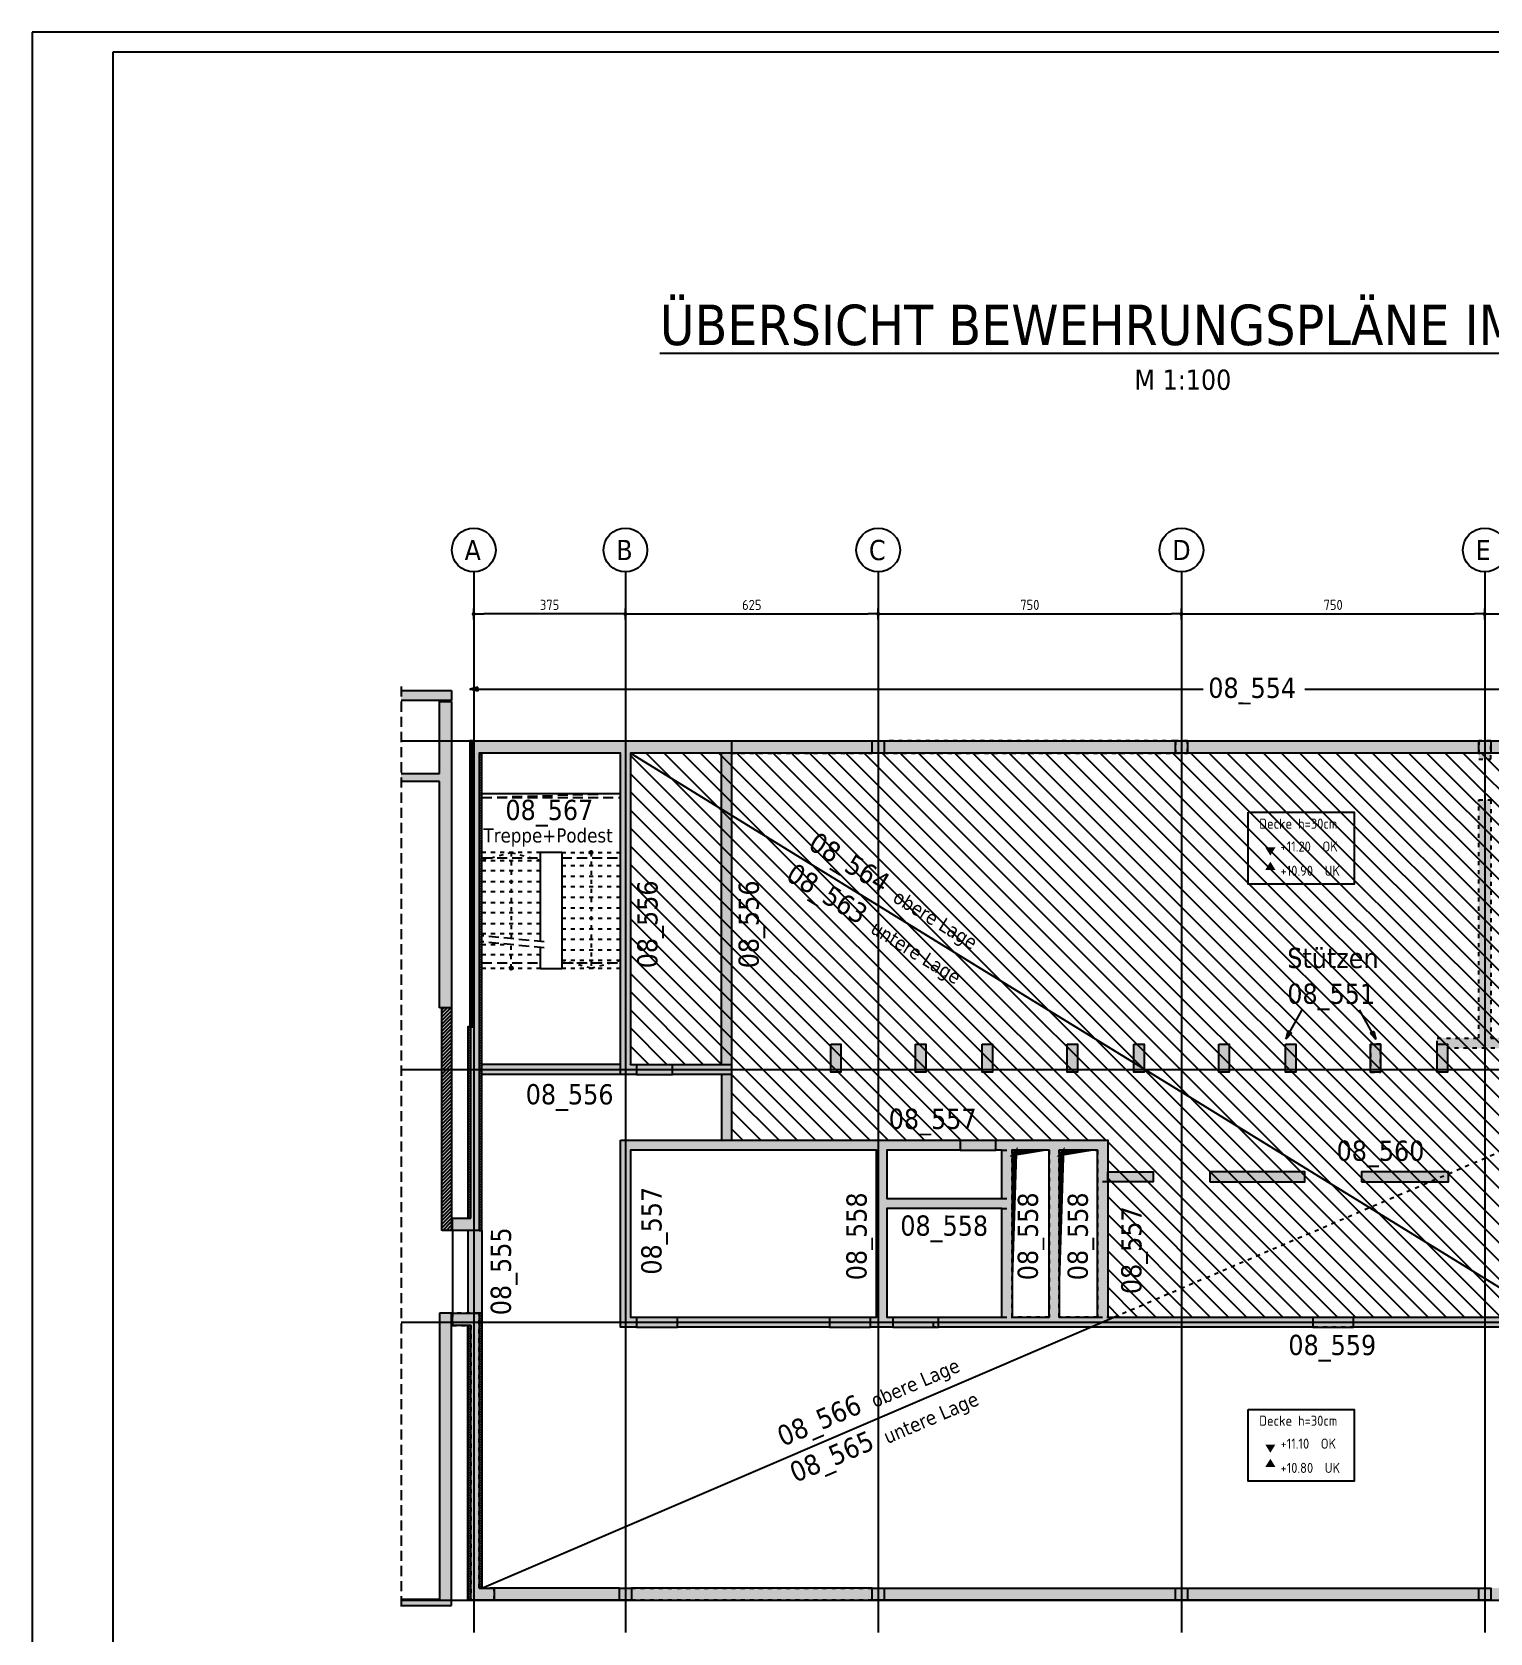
# Model space of a CAD drawing. Extents: x 0 to 84.1, y 0 to 59.4.
# Drawn here: x 0 to 36.05, y 19.81 to 59.4 of the extents above; entities that cross this region are included whole.
import ezdxf

# ---------------------------------------------------------------- set-up
doc = ezdxf.new("R2010")
doc.units = 0
for name, pattern in [('AUSGEZOGEN', [1000.01, 1000, 0.01]), ('DOT', [0.175, 0.05, -0.125]), ('HIDDEN', [0.375, 0.25, -0.125]), ('HIDDEN2', [0.187, 0.125, -0.062]), ('PUNKT', [0.175, 0.05, -0.125]), ('VERDECKT', [0.375, 0.25, -0.125])]:
    doc.linetypes.add(name, pattern=pattern)
for name, color, linetype in [('2.OG', 7, 'Continuous'), ('ACHSEN', 7, 'Continuous'), ('Bestand', 7, 'Continuous'), ('BETON', 7, 'Continuous'), ('Brüstung 2.OG', 7, 'Continuous'), ('DRUEBER', 7, 'Continuous'), ('grau_dunkel', 7, 'Continuous'), ('grau_hell', 7, 'Continuous'), ('grau_mittel', 7, 'Continuous'), ('HILFE', 7, 'Continuous'), ('koten', 7, 'Continuous'), ('MASSE', 7, 'Continuous'), ('OBJEKT', 7, 'Continuous'), ('RAHMEN', 7, 'Continuous'), ('RND', 7, 'Continuous'), ('SCHRAFF', 7, 'Continuous'), ('SFP_Achsen', 7, 'Continuous'), ('TEXT', 7, 'Continuous'), ('VERDECKT', 7, 'Continuous')]:
    doc.layers.add(name, color=color, linetype=linetype)
doc.layers.add('NOPLOT', color=7, linetype='Continuous', plot=False)
doc.layers.add('zila_01_rb_02_stb-fertig_05_schraff', color=144, linetype='Continuous', lineweight=9)
doc.styles.add('helv', font='tahoma.ttf')
doc.styles.add('txt', font='isocp.shx')
doc.dimstyles.new('DOT_I', dxfattribs={"dimtxt": 0.25, "dimasz": 0.25, "dimexe": 0.1, "dimexo": 0.3, "dimgap": 0.1, "dimtad": 1, "dimdec": 3, "dimzin": 3, "dimtxsty": 'txt', "dimblk": 'DOT', "dimblk1": 'DOT', "dimblk2": 'DOT', "dimsah": 1, "dimcen": 0.1, "dimse1": 1, "dimse2": 1, "dimazin": 0, "dimtfac": 1, "dimtdec": 4, "dimtix": 1, "dimtmove": 2, "dimatfit": 3, "dimfxl": 0, "dimtvp": 1, "dimtolj": 1, "dimtzin": 0, "dimarcsym": 0})
pattern_1 = [(0, (-67.76053, 181.776585), (1e-17, 0.0625), []), (90, (-67.76053, 181.776585), (-0.0625, 2e-17), [])]

# ---------------------------------------------------------------- blocks, each defined once
blk = doc.blocks.new('DINA1')
at = {"layer": 'RAHMEN'}
for p, q in [((0, 59.4), (0, 0)), ((84.1, 59.4), (0, 59.4))]:
    blk.add_line(p, q, dxfattribs=at)
at = {"layer": 'RAHMEN', "color": 5}
for p, q in [((2, 58.9), (2, 0.5)), ((83.6, 58.9), (2, 58.9))]:
    blk.add_line(p, q, dxfattribs=at)
blk = doc.blocks.new('Pfeillinie')
at = {"layer": 'TEXT', "linetype": 'Continuous'}
blk.add_hatch(color=7, dxfattribs=at).paths.add_polyline_path([(0, 0), (-0.8, 0.2), (-0.8, 0), (-0.8, -0.2)])
at = {"layer": 'TEXT', "color": 7, "linetype": 'Continuous'}
for p, q in [((-0.8, 0), (-0.8, 0.2)), ((-0.8, 0.2), (0, 0)), ((-0.8, 0), (-0.8, -0.2)), ((-0.8, -0.2), (0, 0))]:
    blk.add_line(p, q, dxfattribs=at)
blk = doc.blocks.new('DOT')
at = {"layer": 'MASSE', "color": 7, "linetype": 'Continuous'}
for p, q in [((0, 0), (-1, 0)), ((0, 0.54), (0, -0.54))]:
    blk.add_line(p, q, dxfattribs=at)
at = {"layer": 'MASSE', "color": 7, "linetype": 'Continuous', "const_width": 0.2}
blk.add_lwpolyline([(-0.1, 0, 1), (0.1, 0, 1)], format="xyb", close=True, dxfattribs=at)
blk = doc.blocks.new('*D12')
at = {"layer": 'Defpoints', "color": 0, "linetype": 'AUSGEZOGEN', "transparency": 16777216}
for p in [(10.924, 45.008), (10.924, 45.008), (14.674, 45.008)]:
    blk.add_point(p, dxfattribs=at)
at = {"layer": 'MASSE', "color": 0, "linetype": 'AUSGEZOGEN', "lineweight": -2, "transparency": 16777216}
blk.add_line((14.424, 45.008), (11.174, 45.008), dxfattribs=at)
at = {"layer": 'MASSE', "color": 0, "linetype": 'AUSGEZOGEN', "lineweight": -2, "transparency": 16777216, "xscale": 0.25, "yscale": 0.25, "zscale": 0.25, "rotation": 180}
blk.add_blockref('DOT', (10.924, 45.008), dxfattribs=at)
at = {"layer": 'MASSE', "color": 0, "linetype": 'AUSGEZOGEN', "lineweight": -2, "transparency": 16777216, "xscale": 0.25, "yscale": 0.25, "zscale": 0.25}
blk.add_blockref('DOT', (14.674, 45.008), dxfattribs=at)
at = {"layer": 'MASSE', "color": 0, "linetype": 'AUSGEZOGEN', "transparency": 16777216, "insert": (12.799, 45.233), "char_height": 0.25, "attachment_point": 5, "style": 'txt'}
blk.add_mtext('\\A1;375', dxfattribs=at)
blk = doc.blocks.new('*D13')
at = {"layer": 'Defpoints', "color": 0, "linetype": 'AUSGEZOGEN', "transparency": 16777216}
for p in [(14.674, 45.008), (20.924, 45.008), (20.924, 45.008)]:
    blk.add_point(p, dxfattribs=at)
at = {"layer": 'MASSE', "color": 0, "linetype": 'AUSGEZOGEN', "lineweight": -2, "transparency": 16777216}
blk.add_line((14.924, 45.008), (20.674, 45.008), dxfattribs=at)
at = {"layer": 'MASSE', "color": 0, "linetype": 'AUSGEZOGEN', "lineweight": -2, "transparency": 16777216, "xscale": 0.25, "yscale": 0.25, "zscale": 0.25, "rotation": 180}
blk.add_blockref('DOT', (14.674, 45.008), dxfattribs=at)
at = {"layer": 'MASSE', "color": 0, "linetype": 'AUSGEZOGEN', "lineweight": -2, "transparency": 16777216, "xscale": 0.25, "yscale": 0.25, "zscale": 0.25}
blk.add_blockref('DOT', (20.924, 45.008), dxfattribs=at)
at = {"layer": 'MASSE', "color": 0, "linetype": 'AUSGEZOGEN', "transparency": 16777216, "insert": (17.799, 45.233), "char_height": 0.25, "attachment_point": 5, "style": 'txt'}
blk.add_mtext('\\A1;625', dxfattribs=at)
blk = doc.blocks.new('*D14')
at = {"layer": 'Defpoints', "color": 0, "linetype": 'AUSGEZOGEN', "transparency": 16777216}
for p in [(20.924, 45.008), (28.424, 45.008), (28.424, 45.008)]:
    blk.add_point(p, dxfattribs=at)
at = {"layer": 'MASSE', "color": 0, "linetype": 'AUSGEZOGEN', "lineweight": -2, "transparency": 16777216}
blk.add_line((21.174, 45.008), (28.174, 45.008), dxfattribs=at)
at = {"layer": 'MASSE', "color": 0, "linetype": 'AUSGEZOGEN', "lineweight": -2, "transparency": 16777216, "xscale": 0.25, "yscale": 0.25, "zscale": 0.25, "rotation": 180}
blk.add_blockref('DOT', (20.924, 45.008), dxfattribs=at)
at = {"layer": 'MASSE', "color": 0, "linetype": 'AUSGEZOGEN', "lineweight": -2, "transparency": 16777216, "xscale": 0.25, "yscale": 0.25, "zscale": 0.25}
blk.add_blockref('DOT', (28.424, 45.008), dxfattribs=at)
at = {"layer": 'MASSE', "color": 0, "linetype": 'AUSGEZOGEN', "transparency": 16777216, "insert": (24.674, 45.233), "char_height": 0.25, "attachment_point": 5, "style": 'txt'}
blk.add_mtext('\\A1;750', dxfattribs=at)
blk = doc.blocks.new('*D15')
at = {"layer": 'Defpoints', "color": 0, "linetype": 'AUSGEZOGEN', "transparency": 16777216}
for p in [(28.424, 45.008), (35.924, 45.008), (35.924, 45.008)]:
    blk.add_point(p, dxfattribs=at)
at = {"layer": 'MASSE', "color": 0, "linetype": 'AUSGEZOGEN', "lineweight": -2, "transparency": 16777216}
blk.add_line((28.674, 45.008), (35.674, 45.008), dxfattribs=at)
at = {"layer": 'MASSE', "color": 0, "linetype": 'AUSGEZOGEN', "lineweight": -2, "transparency": 16777216, "xscale": 0.25, "yscale": 0.25, "zscale": 0.25, "rotation": 180}
blk.add_blockref('DOT', (28.424, 45.008), dxfattribs=at)
at = {"layer": 'MASSE', "color": 0, "linetype": 'AUSGEZOGEN', "lineweight": -2, "transparency": 16777216, "xscale": 0.25, "yscale": 0.25, "zscale": 0.25}
blk.add_blockref('DOT', (35.924, 45.008), dxfattribs=at)
at = {"layer": 'MASSE', "color": 0, "linetype": 'AUSGEZOGEN', "transparency": 16777216, "insert": (32.174, 45.233), "char_height": 0.25, "attachment_point": 5, "style": 'txt'}
blk.add_mtext('\\A1;750', dxfattribs=at)
blk = doc.blocks.new('*D16')
at = {"layer": 'Defpoints', "color": 0, "linetype": 'AUSGEZOGEN', "transparency": 16777216}
for p in [(35.924, 45.008), (43.424, 45.008), (43.424, 45.008)]:
    blk.add_point(p, dxfattribs=at)
at = {"layer": 'MASSE', "color": 0, "linetype": 'AUSGEZOGEN', "lineweight": -2, "transparency": 16777216}
blk.add_line((36.174, 45.008), (43.174, 45.008), dxfattribs=at)
at = {"layer": 'MASSE', "color": 0, "linetype": 'AUSGEZOGEN', "lineweight": -2, "transparency": 16777216, "xscale": 0.25, "yscale": 0.25, "zscale": 0.25, "rotation": 180}
blk.add_blockref('DOT', (35.924, 45.008), dxfattribs=at)
at = {"layer": 'MASSE', "color": 0, "linetype": 'AUSGEZOGEN', "lineweight": -2, "transparency": 16777216, "xscale": 0.25, "yscale": 0.25, "zscale": 0.25}
blk.add_blockref('DOT', (43.424, 45.008), dxfattribs=at)
at = {"layer": 'MASSE', "color": 0, "linetype": 'AUSGEZOGEN', "transparency": 16777216, "insert": (39.674, 45.233), "char_height": 0.25, "attachment_point": 5, "style": 'txt'}
blk.add_mtext('\\A1;750', dxfattribs=at)
blk = doc.blocks.new('1.OG')
at = {"color": 0, "linetype": 'ByBlock', "lineweight": -2}
for points in [[(0.025, -11.805), (0.025, -7.075), (0.075, -7.075), (0.075, 0), (6.475, 0), (6.475, -8.25), (5.01, -8.25), (5.01, -8), (6.225, -8), (6.225, -0.3), (3.975, -0.3), (3.975, -8), (4.125, -8), (4.125, -8.25), (3.725, -8.25), (3.725, -0.3), (0.235, -0.3), (0.235, -12.105), (-0.43, -12.105), (-0.43, -11.805)], [(9.95, 0), (10.25, 0), (10.25, -0.3), (9.95, -0.3)], [(17.45, 0), (17.75, 0), (17.75, -0.3), (17.45, -0.3)], [(24.95, 0), (25.25, 0), (25.25, -0.3), (24.95, -0.3)], [(8.925, -7.5), (9.175, -7.5), (9.175, -8.195), (8.925, -8.195)], [(11.025, -7.5), (11.275, -7.5), (11.275, -8.195), (11.025, -8.195)], [(12.675, -7.5), (12.925, -7.5), (12.925, -8.195), (12.675, -8.195)], [(14.775, -7.5), (15.025, -7.5), (15.025, -8.195), (14.775, -8.195)], [(16.425, -7.5), (16.675, -7.5), (16.675, -8.195), (16.425, -8.195)], [(18.525, -7.5), (18.775, -7.5), (18.775, -8.195), (18.525, -8.195)], [(20.175, -7.5), (20.425, -7.5), (20.425, -8.195), (20.175, -8.195)], [(22.275, -7.5), (22.525, -7.5), (22.525, -8.195), (22.275, -8.195)], [(23.925, -7.5), (24.175, -7.5), (24.175, -8.195), (23.925, -8.195)], [(26.025, -7.5), (26.275, -7.5), (26.275, -8.195), (26.025, -8.195)], [(27.675, -7.5), (27.925, -7.5), (27.925, -8.195), (27.675, -8.195)], [(29.775, -7.5), (30.025, -7.5), (30.025, -8.195), (29.775, -8.195)], [(39, -7.5), (38.7, -7.5), (38.7, -8.25), (39, -8.25)], [(18.3, -10.905), (20.65, -10.905), (20.65, -10.655), (18.3, -10.655)], [(22.05, -10.905), (24.2, -10.905), (24.2, -10.655), (22.05, -10.655)], [(5.135, -14.25), (8.9, -14.25), (8.9, -14.5), (5.135, -14.5)], [(38.7, -14.525), (39, -14.525), (39, -14.225), (38.7, -14.225)], [(3.7, -20.95), (4, -20.95), (4, -21.25), (3.7, -21.25)], [(9.95, -20.95), (10.25, -20.95), (10.25, -21.25), (9.95, -21.25)], [(17.45, -20.95), (17.75, -20.95), (17.75, -21.25), (17.45, -21.25)], [(24.95, -20.95), (25.25, -20.95), (25.25, -21.25), (24.95, -21.25)], [(32.45, -20.95), (32.75, -20.95), (32.75, -21.25), (32.45, -21.25)]]:
    blk.add_lwpolyline(points, close=True, dxfattribs=at)
for points in [[(32.725, -8), (33.94, -8), (33.94, -8.25), (32.475, -8.25), (32.475, 0), (39, 0), (39, -5), (38.7, -5), (38.7, -0.3), (35.225, -0.3), (35.225, -8.25), (34.825, -8.25), (34.825, -8), (34.975, -8), (34.975, -0.3), (32.725, -0.3), (32.725, -8)], [(0.075, 0), (0, 0), (0, -7.075), (0.025, -7.075)], [(0.235, -12.105), (0.3, -12.105), (0.3, -0.3)], [(0.025, -7.075), (-0.05, -7.075), (-0.05, -11.805)], [(3.725, -9.875), (12.125, -9.875), (12.125, -10.125), (10.31, -10.125), (10.31, -11.315), (13.16, -11.315), (13.16, -10.125), (13.01, -10.125), (13.01, -9.875), (15.775, -9.875), (15.775, -10.655), (16.9, -10.655), (16.9, -10.905), (15.775, -10.905), (15.775, -14.25), (20.845, -14.25), (20.845, -14.5), (11.595, -14.5), (11.595, -14.25), (13.16, -14.25), (13.16, -11.565), (10.31, -11.565), (10.31, -14.25), (10.46, -14.25), (10.46, -14.5), (9.91, -14.5), (9.91, -14.25), (10.06, -14.25), (10.06, -10.125), (3.975, -10.125), (3.975, -14.25), (4.125, -14.25), (4.125, -14.5), (3.725, -14.5), (3.725, -9.875)], [(21.855, -14.25), (26.65, -14.25), (26.65, -10.905), (25.6, -10.905), (25.6, -10.655), (26.65, -10.655), (26.65, -9.875), (32.725, -9.875), (32.725, -10.99), (32.475, -10.99), (32.475, -10.125), (26.9, -10.125), (26.9, -12.025), (27.05, -12.025), (27.05, -12.275), (26.9, -12.275), (26.9, -14.25), (27.05, -14.25), (27.05, -14.5), (21.855, -14.5), (21.855, -14.25)], [(13.41, -14.25), (14.325, -14.25), (14.325, -10.125), (13.41, -10.125), (13.41, -14.25)], [(15.525, -14.25), (15.525, -10.125), (14.575, -10.125), (14.575, -14.25), (15.525, -14.25)], [(27.935, -12.025), (32.475, -12.025), (32.475, -11.875), (32.725, -11.875), (32.725, -12.74), (32.475, -12.74), (32.475, -12.275), (29.775, -12.275), (29.775, -14.25), (32.475, -14.25), (32.475, -13.79), (32.725, -13.79), (32.725, -14.5), (27.935, -14.5), (27.935, -14.25), (29.525, -14.25), (29.525, -12.275), (27.935, -12.275), (27.935, -12.025)], [(0.235, -20.95), (0.6, -20.95), (0.6, -21.25), (0.025, -21.25), (0.025, -14.455), (-0.43, -14.455), (-0.43, -14.155), (0.235, -14.155), (0.235, -20.95)], [(0.235, -14.155), (0.3, -14.155), (0.3, -20.95)], [(0.025, -21.25), (-0.05, -21.25), (-0.05, -14.455)], [(38.45, -20.95), (38.45, -21.25), (39, -21.25), (39, -18.75), (38.7, -18.75), (38.7, -20.95), (38.45, -20.95)]]:
    blk.add_lwpolyline(points, dxfattribs=at)
blk = doc.blocks.new('2.OG')
at = {"color": 0, "linetype": 'ByBlock', "lineweight": -2}
for points in [[(0.125, 21.25), (6.525, 21.25), (6.525, 13), (5.06, 13), (5.06, 13.25), (6.275, 13.25), (6.275, 20.95), (4.025, 20.95), (4.025, 13.25), (4.175, 13.25), (4.175, 13), (3.775, 13), (3.775, 20.95), (0.285, 20.95), (0.285, 9.145), (-0.38, 9.145), (-0.38, 9.445), (0.075, 9.445), (0.075, 14.175), (0.125, 14.175)], [(10, 21.25), (10.3, 21.25), (10.3, 20.95), (10, 20.95)], [(17.8, 21.25), (17.5, 21.25), (17.5, 20.95), (17.8, 20.95)], [(25.3, 21.25), (25, 21.25), (25, 20.8), (25.3, 20.8)], [(38.75, 15.935), (38.75, 20.95), (35.275, 20.95), (35.275, 13), (34.875, 13), (34.875, 13.25), (35.025, 13.25), (35.025, 20.95), (32.775, 20.95), (32.775, 13.25), (33.99, 13.25), (33.99, 13), (32.525, 13), (32.525, 21.25), (39.05, 21.25), (39.05, 15.935)], [(24.225, 13.055), (23.975, 13.055), (23.975, 13.9), (25, 13.9), (25, 19.79), (25.3, 19.79), (25.3, 13.9), (26.325, 13.9), (26.325, 13.055), (26.075, 13.055), (26.075, 13.65), (24.225, 13.65)], [(38.75, 14.065), (39.05, 14.065), (39.05, 13), (38.75, 13)], [(9.225, 13.055), (8.975, 13.055), (8.975, 13.75), (9.225, 13.75)], [(11.325, 13.055), (11.075, 13.055), (11.075, 13.75), (11.325, 13.75)], [(12.975, 13.055), (12.725, 13.055), (12.725, 13.75), (12.975, 13.75)], [(15.075, 13.055), (14.825, 13.055), (14.825, 13.75), (15.075, 13.75)], [(16.475, 13.75), (16.725, 13.75), (16.725, 13.055), (16.475, 13.055)], [(18.825, 13.055), (18.575, 13.055), (18.575, 13.75), (18.825, 13.75)], [(20.475, 13.055), (20.225, 13.055), (20.225, 13.75), (20.475, 13.75)], [(22.575, 13.75), (22.325, 13.75), (22.325, 13.055), (22.575, 13.055)], [(27.725, 13.055), (27.975, 13.055), (27.975, 13.75), (27.725, 13.75)], [(29.825, 13.75), (30.075, 13.75), (30.075, 13.055), (29.825, 13.055)], [(25.65, 10.595), (26.7, 10.595), (26.7, 11.375), (32.775, 11.375), (32.775, 10.26), (32.525, 10.26), (32.525, 11.125), (26.95, 11.125), (26.95, 9.225), (27.1, 9.225), (27.1, 8.975), (26.95, 8.975), (26.95, 7), (27.1, 7), (27.1, 6.75), (11.52, 6.75), (11.52, 7), (13.21, 7), (13.21, 9.685), (10.36, 9.685), (10.36, 7), (10.51, 7), (10.51, 6.75), (9.96, 6.75), (9.96, 7), (10.11, 7), (10.11, 11.125), (4.025, 11.125), (4.025, 7), (4.175, 7), (4.175, 6.75), (3.775, 6.75), (3.775, 11.375), (12.175, 11.375), (12.175, 11.125), (10.36, 11.125), (10.36, 9.935), (13.21, 9.935), (13.21, 11.125), (13.06, 11.125), (13.06, 11.375), (15.825, 11.375), (15.825, 10.595), (16.95, 10.595), (16.95, 10.345), (15.825, 10.345), (15.825, 7), (26.7, 7), (26.7, 10.345), (25.65, 10.345)], [(13.46, 7), (13.46, 11.125), (14.375, 11.125), (14.375, 7)], [(18.35, 10.345), (20.7, 10.345), (20.7, 10.595), (18.35, 10.595)], [(22.1, 10.345), (24.25, 10.345), (24.25, 10.595), (22.1, 10.595)], [(0.285, 0.3), (0.285, 7.095), (-0.38, 7.095), (-0.38, 6.795), (0.075, 6.795), (0.075, 0), (0.65, 0), (0.65, 0.3)], [(5.185, 7), (8.95, 7), (8.95, 6.75), (5.185, 6.75)], [(39.05, 7.025), (38.75, 7.025), (38.75, 6.725), (39.05, 6.725)], [(38.5, 0), (38.5, 0.3), (38.75, 0.3), (38.75, 2.5), (39.05, 2.5), (39.05, 0)], [(3.75, 0.3), (4.05, 0.3), (4.05, 0), (3.75, 0)], [(10, 0.3), (10.3, 0.3), (10.3, 0), (10, 0)], [(17.5, 0.3), (17.8, 0.3), (17.8, 0), (17.5, 0)], [(25, 0.3), (25.3, 0.3), (25.3, 0), (25, 0)], [(32.5, 0.3), (32.8, 0.3), (32.8, 0), (32.5, 0)]]:
    blk.add_lwpolyline(points, close=True, dxfattribs=at)
for points in [[(0.125, 21.25), (0.05, 21.25), (0.05, 14.175), (0.075, 14.175)], [(0.285, 9.145), (0.35, 9.145), (0.35, 20.95)], [(0.075, 14.175), (0, 14.175), (0, 9.445)], [(14.625, 11.125), (15.575, 11.125), (15.575, 7), (14.625, 7), (14.625, 11.125)], [(27.985, 9.225), (27.985, 8.975), (29.575, 8.975), (29.575, 7), (27.985, 7), (27.985, 6.75), (32.775, 6.75), (32.775, 7.46), (32.525, 7.46), (32.525, 7), (29.825, 7), (29.825, 8.975), (32.525, 8.975), (32.525, 8.51), (32.775, 8.51), (32.775, 9.375), (32.525, 9.375), (32.525, 9.225), (27.985, 9.225)], [(0.075, 0), (0, 0), (0, 6.795)], [(0.35, 0.3), (0.35, 7.095), (0.285, 7.095)]]:
    blk.add_lwpolyline(points, dxfattribs=at)
blk = doc.blocks.new('okrd_o')
at = {"layer": 'koten', "color": 7, "linetype": 'Continuous'}
blk.add_solid([(-0.125, 0.202), (0.125, 0.202), (0, 0)], dxfattribs=at)
at = {"layer": 'koten', "style": 'txt'}
blk.add_attdef('OKRD', (0.25, 0.1), '', height=0.25, dxfattribs=at)
blk = doc.blocks.new('okrd_u')
at = {"layer": 'koten', "color": 7, "linetype": 'Continuous'}
blk.add_solid([(-0.125, -0.202), (0.125, -0.202), (0, 0)], dxfattribs=at)
at = {"layer": 'koten', "style": 'txt'}
blk.add_attdef('OKRD', (0.25, -0.35), '', height=0.25, dxfattribs=at)

msp = doc.modelspace()

# ---------------------------------------------------------------- hatches: boundary and pattern name
at = {"layer": '2.OG'}
h = msp.add_hatch(dxfattribs=at)
h.set_pattern_fill('DOTS', scale=0.8, double=1)
h.set_pattern_definition([(0, (-67.760533, 131.776585), (0.025, 0.05), [0, -0.05])])
h.paths.add_polyline_path([(10.8494, 30.065), (10.3994, 30.065), (10.3994, 29.765), (11.0594, 29.765), (11.0594, 41.57), (14.5494, 41.57), (14.5494, 33.62), (14.9494, 33.62), (14.9494, 33.87), (14.7994, 33.87), (14.7994, 41.57), (17.0494, 41.57), (17.0494, 33.87), (15.8344, 33.87), (15.8344, 33.62), (17.2994, 33.62), (17.2994, 41.87), (10.8994, 41.87), (10.8994, 34.795), (10.8494, 34.795)])
h.paths.add_polyline_path([(11.0594, 27.715), (10.3994, 27.715), (10.3994, 27.415), (10.8494, 27.415), (10.8494, 20.62), (11.1244, 20.62), (11.1244, 20.92), (11.0594, 20.92)])
h.paths.add_polyline_path([(43.2994, 41.87), (43.2994, 33.62), (44.7644, 33.62), (44.7644, 33.87), (43.5494, 33.87), (43.5494, 41.57), (45.7994, 41.57), (45.7994, 33.87), (45.6494, 33.87), (45.6494, 33.62), (46.0494, 33.62), (46.0494, 41.57), (49.5244, 41.57), (49.5244, 36.555), (49.8244, 36.555), (49.8244, 41.87)])
h.paths.add_polyline_path([(49.5244, 33.62), (49.8244, 33.62), (49.8244, 34.685), (49.5244, 34.685)])
h.paths.add_polyline_path([(40.8494, 34.37), (40.5994, 34.37), (40.5994, 33.675), (40.8494, 33.675)])
h.paths.add_polyline_path([(38.4994, 33.675), (38.7494, 33.675), (38.7494, 34.37), (38.4994, 34.37)])
h.paths.add_polyline_path([(36.8494, 34.27), (36.8494, 33.675), (37.0994, 33.675), (37.0994, 34.52), (36.0744, 34.52), (36.0744, 40.41), (35.7744, 40.41), (35.7744, 34.52), (34.7494, 34.52), (34.7494, 33.675), (34.9994, 33.675), (34.9994, 34.27)])
h.paths.add_polyline_path([(33.0994, 33.675), (33.3494, 33.675), (33.3494, 34.37), (33.0994, 34.37)])
h.paths.add_polyline_path([(31.2494, 34.37), (30.9994, 34.37), (30.9994, 33.675), (31.2494, 33.675)])
h.paths.add_polyline_path([(29.5994, 34.37), (29.3494, 34.37), (29.3494, 33.675), (29.5994, 33.675)])
h.paths.add_polyline_path([(27.4994, 34.37), (27.2494, 34.37), (27.2494, 33.675), (27.4994, 33.675)])
h.paths.add_polyline_path([(25.5994, 33.675), (25.8494, 33.675), (25.8494, 34.37), (25.5994, 34.37)])
h.paths.add_polyline_path([(23.7494, 34.37), (23.4994, 34.37), (23.4994, 33.675), (23.7494, 33.675)])
h.paths.add_polyline_path([(22.0994, 34.37), (21.8494, 34.37), (21.8494, 33.675), (22.0994, 33.675)])
h.paths.add_polyline_path([(19.9994, 34.37), (19.7494, 34.37), (19.7494, 33.675), (19.9994, 33.675)])
h.paths.add_polyline_path([(21.0744, 41.57), (21.0744, 41.87), (20.7744, 41.87), (20.7744, 41.57)])
h.paths.add_polyline_path([(28.5744, 41.87), (28.2744, 41.87), (28.2744, 41.57), (28.5744, 41.57)])
h.paths.add_polyline_path([(36.0744, 41.87), (35.7744, 41.87), (35.7744, 41.42), (36.0744, 41.42)])
h.paths.add_polyline_path([(49.5244, 27.345), (49.8244, 27.345), (49.8244, 27.645), (49.5244, 27.645)])
h.paths.add_polyline_path([(49.2744, 20.92), (49.2744, 20.62), (49.8244, 20.62), (49.8244, 23.12), (49.5244, 23.12), (49.5244, 20.92)])
h.paths.add_polyline_path([(43.5744, 20.92), (43.2744, 20.92), (43.2744, 20.62), (43.5744, 20.62)])
h.paths.add_polyline_path([(36.0744, 20.92), (35.7744, 20.92), (35.7744, 20.62), (36.0744, 20.62)])
h.paths.add_polyline_path([(28.2744, 20.92), (28.2744, 20.62), (28.5744, 20.62), (28.5744, 20.92)])
h.paths.add_polyline_path([(21.0744, 20.92), (20.7744, 20.92), (20.7744, 20.62), (21.0744, 20.62)])
h.paths.add_polyline_path([(14.8244, 20.62), (14.8244, 20.92), (14.5244, 20.92), (14.5244, 20.62)])
h.paths.add_polyline_path([(43.5494, 27.37), (43.5494, 28.08), (43.2994, 28.08), (43.2994, 27.62), (40.5994, 27.62), (40.5994, 29.595), (43.2994, 29.595), (43.2994, 29.13), (43.5494, 29.13), (43.5494, 29.9948), (43.2994, 29.9948), (43.2994, 29.845), (38.7594, 29.845), (38.7594, 29.595), (40.3494, 29.595), (40.3494, 27.62), (38.7594, 27.62), (38.7594, 27.37)], flags=17)
h.paths.add_polyline_path([(26.5994, 27.62), (26.5994, 30.965), (27.7244, 30.965), (27.7244, 31.215), (26.5994, 31.215), (26.5994, 31.995), (23.8344, 31.995), (23.8344, 31.745), (23.9844, 31.745), (23.9844, 30.555), (21.1344, 30.555), (21.1344, 31.745), (22.9494, 31.745), (22.9494, 31.995), (14.5494, 31.995), (14.5494, 27.37), (14.9494, 27.37), (14.9494, 27.62), (14.7994, 27.62), (14.7994, 31.745), (20.8844, 31.745), (20.8844, 27.62), (20.7344, 27.62), (20.7344, 27.37), (21.2844, 27.37), (21.2844, 27.62), (21.1344, 27.62), (21.1344, 30.305), (23.9844, 30.305), (23.9844, 27.62), (22.2944, 27.62), (22.2944, 27.37), (37.8744, 27.37), (37.8744, 27.62), (37.7244, 27.62), (37.7244, 29.595), (37.8744, 29.595), (37.8744, 29.845), (37.7244, 29.845), (37.7244, 31.745), (43.2994, 31.745), (43.2994, 30.8798), (43.5494, 30.8798), (43.5494, 31.995), (37.4744, 31.995), (37.4744, 31.215), (36.4244, 31.215), (36.4244, 30.965), (37.4744, 30.965), (37.4744, 27.62)])
h.paths.add_polyline_path([(26.3494, 31.745), (25.3994, 31.745), (25.3994, 27.62), (26.3494, 27.62)], flags=16)
h.paths.add_polyline_path([(24.2344, 27.62), (25.1494, 27.62), (25.1494, 31.745), (24.2344, 31.745)], flags=16)
h.paths.add_polyline_path([(15.9594, 27.62), (15.9594, 27.37), (19.7244, 27.37), (19.7244, 27.62)], flags=17)
h.paths.add_polyline_path([(29.1244, 31.215), (29.1244, 30.965), (31.4744, 30.965), (31.4744, 31.215)], flags=17)
h.paths.add_polyline_path([(35.0244, 30.965), (35.0244, 31.215), (32.8744, 31.215), (32.8744, 30.965)], flags=17)
at = {"layer": 'Brüstung 2.OG', "linetype": 'DOT'}
h = msp.add_hatch(dxfattribs=at)
h.set_pattern_fill('DOTS', color=102, scale=0.8, double=1)
h.set_pattern_definition([(0, (-67.760533, 281.776585), (0.025, 0.05), [0, -0.05])])
h.paths.add_polyline_path([(20.7744, 41.57), (20.7744, 41.87), (17.2994, 41.87), (17.2994, 41.57)])
h.paths.add_polyline_path([(21.0744, 41.87), (21.0744, 41.57), (28.2744, 41.57), (28.2744, 41.87)])
h.paths.add_polyline_path([(35.7744, 41.57), (35.7744, 41.87), (28.5744, 41.87), (28.5744, 41.57)])
h.paths.add_polyline_path([(43.2994, 41.57), (43.2994, 41.87), (36.0744, 41.87), (36.0744, 41.57)])
h.paths.add_polyline_path([(49.8244, 33.62), (49.5244, 33.62), (49.5244, 27.645), (49.8244, 27.645)])
h.paths.add_polyline_path([(49.5244, 23.12), (49.8244, 23.12), (49.8244, 27.345), (49.5244, 27.345)])
h.paths.add_polyline_path([(49.2744, 20.62), (49.2744, 20.92), (43.5744, 20.92), (43.5744, 20.62)])
h.paths.add_polyline_path([(36.0744, 20.92), (36.0744, 20.62), (43.2744, 20.62), (43.2744, 20.92)])
h.paths.add_polyline_path([(35.7744, 20.62), (35.7744, 20.92), (28.5744, 20.92), (28.5744, 20.62)])
h.paths.add_polyline_path([(21.0744, 20.92), (21.0744, 20.62), (28.2744, 20.62), (28.2744, 20.92)])
h.paths.add_polyline_path([(14.8244, 20.92), (14.8244, 20.62), (20.7744, 20.62), (20.7744, 20.92)])
h.paths.add_polyline_path([(14.5244, 20.62), (14.5244, 20.92), (11.4244, 20.92), (11.4244, 20.62)])
at = {"layer": 'grau_hell'}
h = msp.add_hatch(color=9, dxfattribs=at)
h.paths.add_polyline_path([(10.3744, 27.715), (10.0744, 27.715), (10.0744, 20.64), (9.1244, 20.64), (9.1244, 20.49), (10.3744, 20.49)])
h.paths.add_polyline_path([(10.1344, 29.765), (10.3744, 29.765), (10.3744, 35.265), (10.1344, 35.265)])
h.paths.add_polyline_path([(10.3744, 42.845), (10.0744, 42.845), (10.0744, 41.065), (9.1244, 41.065), (9.1244, 40.865), (10.0744, 40.865), (10.0744, 35.265), (10.3744, 35.265)])
h.paths.add_polyline_path([(10.3744, 42.865), (10.3744, 43.115), (9.1244, 43.115), (9.1244, 42.865)])
at = {"layer": 'grau_hell', "linetype": 'AUSGEZOGEN'}
h = msp.add_hatch(dxfattribs=at)
h.set_pattern_fill('ANSI31', color=9, scale=0.1, angle=90, style=0, double=1)
h.set_pattern_definition([(135, (0, -1.6166), (-0.2245064, -0.2245064), [])])
h.paths.add_polyline_path([(45.7994, 41.57), (14.7994, 41.57), (14.7994, 33.87), (17.2994, 33.87), (17.2994, 31.995), (26.5994, 31.995), (26.5994, 27.62), (37.4744, 27.62), (37.4744, 31.995), (43.2994, 31.995), (43.2994, 33.87), (45.7994, 33.87)])
at = {"layer": 'grau_mittel', "linetype": 'AUSGEZOGEN'}
h = msp.add_hatch(color=92, dxfattribs=at)
h.paths.add_polyline_path([(27.7244, 30.9651), (27.7244, 31.215), (26.5994, 31.215), (26.5994, 30.9651)])
h.paths.add_polyline_path([(29.1244, 31.215), (29.1244, 30.9651), (31.4744, 30.9651), (31.4744, 31.215)])
h.paths.add_polyline_path([(32.8744, 30.9651), (35.0244, 30.9651), (35.0244, 31.215), (32.8744, 31.215)])
at = {"layer": 'SCHRAFF'}
h = msp.add_hatch(dxfattribs=at)
h.set_pattern_fill('ANSI33', color=8, scale=0.5, double=1)
h.set_pattern_definition([(45, (-67.76053, 81.77659), (-0.08838835, 0.08838835), []), (45, (-67.67214, 81.77659), (-0.08838835, 0.08838835), [0.0625, -0.03125])])
h.paths.add_polyline_path([(10.3744, 42.845), (10.0744, 42.845), (10.0744, 41.065), (9.1244, 41.065), (9.1244, 40.865), (10.0744, 40.865), (10.0744, 35.265), (10.3744, 35.265)])
h.paths.add_polyline_path([(10.3744, 27.715), (10.0744, 27.715), (10.0744, 20.64), (9.1244, 20.64), (9.1244, 20.49), (10.3744, 20.49)])
h.paths.add_polyline_path([(10.3744, 42.865), (10.3744, 43.115), (9.1244, 43.115), (9.1244, 42.865)])
h = msp.add_hatch(dxfattribs=at)
h.set_pattern_fill('ANSI31', color=8, scale=0.5, double=1)
h.set_pattern_definition([(45, (-67.76053, 81.776585), (-0.044194174, 0.044194174), [])])
h.paths.add_polyline_path([(10.3744, 35.265), (10.1344, 35.265), (10.1344, 29.765), (10.3744, 29.765)])
at = {"layer": 'zila_01_rb_02_stb-fertig_05_schraff', "linetype": 'AUSGEZOGEN'}
h = msp.add_hatch(dxfattribs=at)
h.set_pattern_fill('ANSI37', color=102, scale=0.5, angle=-45)
h.set_pattern_definition(pattern_1)
h.paths.add_polyline_path([(10.8244, 34.795), (10.8494, 34.795), (10.8994, 34.795), (10.8994, 41.87), (10.8244, 41.87)])
h.paths.add_polyline_path([(11.0594, 29.765), (11.1244, 29.765), (11.1244, 41.57), (11.0594, 41.57)])
h.paths.add_polyline_path([(10.8494, 34.795), (10.8244, 34.795), (10.7744, 34.795), (10.7744, 30.065), (10.8494, 30.065)])
h = msp.add_hatch(dxfattribs=at)
h.set_pattern_fill('ANSI37', color=102, scale=0.5, angle=-45)
h.set_pattern_definition(pattern_1)
h.paths.add_polyline_path([(11.1244, 27.715), (11.0594, 27.715), (11.0594, 20.92), (11.1244, 20.92)])
h.paths.add_polyline_path([(10.8494, 27.415), (10.7744, 27.415), (10.7744, 20.62), (10.8494, 20.62)])

# ---------------------------------------------------------------- linework, layer by layer
at = {"layer": 'ACHSEN', "color": 140, "linetype": 'AUSGEZOGEN'}
for p, q in [((10.9244, 46.0476), (10.9244, 19.8164)), ((14.6744, 46.0476), (14.6744, 19.8164)), ((20.9244, 46.0476), (20.9244, 19.8164)), ((28.4244, 46.0476), (28.4244, 19.8164)), ((35.9244, 46.0476), (35.9244, 19.8164)), ((9.1244, 41.87), (54.9892, 41.87)), ((9.1244, 33.745), (54.9892, 33.745)), ((9.1244, 27.495), (54.9892, 27.495)), ((9.1244, 20.62), (54.9892, 20.62))]:
    msp.add_line(p, q, dxfattribs=at)
at = {"layer": 'Bestand', "color": 8, "linetype": 'AUSGEZOGEN'}
for p, q in [((9.1244, 43.115), (10.3744, 43.115)), ((10.3744, 42.865), (9.1244, 42.865)), ((10.0744, 42.845), (10.3744, 42.845)), ((10.0744, 41.065), (10.0744, 42.845)), ((10.3744, 43.115), (10.3744, 42.865)), ((10.3744, 42.845), (10.3744, 35.265)), ((9.1244, 41.065), (10.0744, 41.065)), ((10.0744, 40.865), (9.1244, 40.865)), ((10.0744, 35.265), (10.0744, 40.865)), ((10.3744, 35.265), (10.0744, 35.265)), ((10.1344, 29.765), (10.1344, 35.265)), ((10.3744, 35.265), (10.3744, 29.765)), ((10.3744, 29.765), (10.1344, 29.765)), ((10.3744, 27.715), (10.0744, 27.715)), ((10.0744, 27.715), (10.0744, 20.64)), ((10.3744, 20.49), (10.3744, 27.715)), ((10.0744, 20.64), (9.1244, 20.64)), ((9.1244, 20.49), (10.3744, 20.49))]:
    msp.add_line(p, q, dxfattribs=at)
at = {"layer": 'Brüstung 2.OG', "color": 102, "linetype": 'DOT'}
for p, q in [((17.2994, 41.87), (20.7744, 41.87)), ((28.2744, 41.87), (21.0744, 41.87)), ((28.5744, 41.87), (35.7744, 41.87)), ((17.2994, 41.57), (20.7744, 41.57)), ((21.0744, 41.57), (28.2744, 41.57)), ((35.7744, 41.57), (28.5744, 41.57)), ((14.5244, 20.92), (11.4244, 20.92)), ((14.5244, 20.62), (11.4244, 20.62)), ((14.8244, 20.92), (20.7744, 20.92)), ((20.7744, 20.62), (14.8244, 20.62)), ((21.0744, 20.92), (28.2744, 20.92)), ((28.2744, 20.62), (21.0744, 20.62)), ((28.5744, 20.92), (35.7744, 20.92)), ((35.7744, 20.62), (28.5744, 20.62))]:
    msp.add_line(p, q, dxfattribs=at)
at = {"layer": 'DRUEBER', "color": 7, "linetype": 'DOT'}
for p, q in [((12.5744, 39.11), (11.1244, 39.11)), ((11.1244, 38.915), (11.8494, 39.11)), ((11.1244, 38.915), (12.5744, 38.915)), ((11.8494, 39.11), (11.8494, 36.9791)), ((11.8494, 39.11), (12.5744, 38.915)), ((13.0994, 39.11), (14.5494, 39.11)), ((13.8244, 39.11), (13.8244, 36.25)), ((12.5744, 38.655), (11.1244, 38.655)), ((13.0994, 38.785), (14.5494, 38.785)), ((13.0994, 38.525), (14.5494, 38.525)), ((11.1244, 38.395), (12.5744, 38.395)), ((12.5744, 38.135), (11.1244, 38.135)), ((13.0994, 38.265), (14.5494, 38.265)), ((11.1244, 37.875), (12.5744, 37.875)), ((12.5744, 37.615), (11.1244, 37.615)), ((13.0994, 38.005), (14.5494, 38.005)), ((13.0994, 37.745), (14.5494, 37.745)), ((11.1244, 37.355), (12.5744, 37.355)), ((13.0994, 37.485), (14.5494, 37.485)), ((13.0994, 37.225), (14.5494, 37.225)), ((12.5744, 37.095), (11.1244, 37.095)), ((11.1244, 36.835), (11.7875, 36.835)), ((11.8494, 36.25), (11.8494, 36.8289)), ((13.0994, 36.965), (14.5494, 36.965)), ((12.5744, 36.575), (11.1244, 36.575)), ((13.0994, 36.705), (14.5494, 36.705)), ((13.0994, 36.445), (14.5494, 36.445)), ((13.8244, 36.25), (13.0994, 36.445)), ((13.8244, 36.25), (14.5494, 36.445)), ((11.1244, 36.25), (12.5744, 36.25)), ((13.0994, 36.25), (14.5494, 36.25))]:
    msp.add_line(p, q, dxfattribs=at)
at = {"layer": 'DRUEBER', "color": 7, "linetype": 'HIDDEN2'}
for p, q in [((23.9844, 31.745), (24.2344, 31.745)), ((26.5994, 30.9651), (26.3494, 30.9651)), ((23.9844, 30.555), (24.2344, 30.555)), ((23.9844, 30.305), (24.2344, 30.305)), ((23.9844, 27.62), (24.2344, 27.62)), ((26.3494, 27.62), (26.5994, 27.62))]:
    msp.add_line(p, q, dxfattribs=at)
at = {"layer": 'grau_dunkel', "color": 21}
for points in [[(24.2344, 27.62, 0, 0.1335, 0), (24.3012, 31.744, 0, 0, 0), (24.2405, 31.6707, 0.1492, 0, 0), (25.1494, 31.745, 0, 0, 0)], [(25.3994, 27.62, 0, 0.1335, 0), (25.4662, 31.744, 0, 0, 0), (25.4055, 31.6707, 0.1492, 0, 0), (26.3144, 31.745, 0, 0, 0)]]:
    msp.add_lwpolyline(points, format="xyseb", dxfattribs=at)
at = {"layer": 'grau_mittel', "color": 120, "linetype": 'AUSGEZOGEN'}
for points in [[(10.8994, 41.87), (10.8994, 41.57), (49.8244, 41.87), (49.8244, 41.57)], [(19.7494, 34.37), (19.9994, 34.37), (19.7494, 33.675), (19.9994, 33.675)], [(21.8494, 34.37), (22.0994, 34.37), (21.8494, 33.675), (22.0994, 33.675)], [(23.4994, 34.37), (23.7494, 34.37), (23.4994, 33.675), (23.7494, 33.675)], [(25.5994, 34.37), (25.8494, 34.37), (25.5994, 33.675), (25.8494, 33.675)], [(27.2494, 34.37), (27.4994, 34.37), (27.2494, 33.675), (27.4994, 33.675)], [(29.3494, 34.37), (29.5994, 34.37), (29.3494, 33.675), (29.5994, 33.675)], [(30.9994, 34.37), (31.2494, 34.37), (30.9994, 33.675), (31.2494, 33.675)], [(33.0994, 34.37), (33.3494, 34.37), (33.0994, 33.675), (33.3494, 33.675)], [(34.7494, 34.37), (34.9994, 34.37), (34.7494, 33.675), (34.9994, 33.675)]]:
    msp.add_solid(points, dxfattribs=at)
at = {"layer": 'grau_mittel', "color": 151, "linetype": 'AUSGEZOGEN'}
for points in [[(11.1244, 34.795), (11.1244, 41.57), (10.8244, 34.795), (10.8244, 41.57)], [(10.7744, 29.765), (11.1244, 29.765), (10.7744, 34.795), (11.1244, 34.795)], [(10.3944, 30.065), (11.0594, 30.065), (10.3944, 29.765), (11.0594, 29.765)], [(10.7744, 27.715), (11.1244, 27.715), (10.7744, 29.765), (11.1244, 29.765)], [(10.3944, 27.415), (11.0594, 27.415), (10.3944, 27.715), (11.0594, 27.715)], [(10.7744, 27.715), (11.1244, 27.715), (10.7744, 20.62), (11.1244, 20.62)]]:
    msp.add_solid(points, dxfattribs=at)
at = {"layer": 'grau_mittel', "color": 50, "linetype": 'AUSGEZOGEN'}
for points in [[(14.5494, 41.57), (14.7994, 41.57), (14.5494, 33.62), (14.7994, 33.87)], [(17.0494, 41.57), (17.2994, 41.57), (17.0494, 31.995), (17.2994, 31.995)], [(11.1244, 33.87), (11.1244, 33.62), (14.5494, 33.87), (14.5494, 33.62)], [(14.7994, 33.87), (17.0494, 33.87), (14.5494, 33.62), (17.0494, 33.62)]]:
    msp.add_solid(points, dxfattribs=at)
at = {"layer": 'grau_mittel', "color": 170, "linetype": 'AUSGEZOGEN'}
for points in [[(26.5994, 31.745), (26.5994, 31.995), (14.7994, 31.745), (14.5494, 31.995)], [(14.7994, 31.745), (14.5494, 31.995), (14.7994, 27.62), (14.5494, 27.37)], [(26.3494, 27.62), (26.5994, 27.62), (26.3494, 31.745), (26.5994, 31.745)]]:
    msp.add_solid(points, dxfattribs=at)
at = {"layer": 'grau_mittel', "color": 45, "linetype": 'AUSGEZOGEN'}
for points in [[(21.1344, 31.745), (20.8844, 31.745), (21.1344, 27.62), (20.8844, 27.62)], [(23.9844, 31.745), (24.2344, 31.745), (23.9844, 30.305), (24.2344, 30.305)], [(25.1494, 31.745), (25.3994, 31.745), (25.1494, 27.62), (25.3994, 27.62)], [(21.1344, 30.555), (21.1344, 30.305), (23.9844, 30.555), (23.9844, 30.305)], [(23.9844, 27.62), (24.2344, 27.62), (23.9844, 30.305), (24.2344, 30.305)]]:
    msp.add_solid(points, dxfattribs=at)
at = {"layer": 'grau_mittel', "color": 240, "linetype": 'AUSGEZOGEN'}
msp.add_solid([(14.7994, 27.62), (14.5494, 27.37), (43.2994, 27.62), (43.5494, 27.37)], dxfattribs=at)
at = {"layer": 'grau_mittel', "color": 92, "linetype": 'AUSGEZOGEN'}
msp.add_solid([(11.1244, 20.62), (11.1244, 20.92), (49.8244, 20.62), (49.8244, 20.92)], dxfattribs=at)
at = {"layer": 'HILFE', "color": 102, "linetype": 'HIDDEN'}
for p, q in [((9.1244, 43.215), (9.1244, 20.39)), ((12.6638, 36.8983), (11.1244, 37.0511)), ((12.6638, 36.7481), (11.1244, 36.9009))]:
    msp.add_line(p, q, dxfattribs=at)
at = {"layer": 'HILFE', "color": 102, "linetype": 'AUSGEZOGEN'}
for p, q in [((14.7994, 41.57), (37.4744, 27.62)), ((11.1244, 20.92), (26.755, 27.62))]:
    msp.add_line(p, q, dxfattribs=at)
at = {"layer": 'HILFE', "color": 102, "linetype": 'DOT'}
msp.add_line((26.755, 27.62), (46.0494, 35.8905), dxfattribs=at)
at = {"layer": 'NOPLOT', "color": 191, "linetype": 'AUSGEZOGEN'}
msp.add_line((26.5994, 30.9651), (26.5994, 31.215), dxfattribs=at)
msp.add_lwpolyline([(14.7994, 41.57), (14.7994, 33.87), (17.2994, 33.87), (17.2994, 31.995), (26.5994, 31.995), (26.5994, 27.62), (37.4744, 27.62), (37.4744, 31.995), (43.2994, 31.995), (43.2994, 33.87), (45.7994, 33.87), (45.7994, 41.57)], close=True, dxfattribs=at)
at = {"layer": 'OBJEKT', "color": 7, "linetype": 'AUSGEZOGEN'}
for p, q in [((17.2994, 41.87), (20.7744, 41.87)), ((21.0744, 41.87), (28.2744, 41.87)), ((28.5744, 41.87), (35.7744, 41.87)), ((20.7744, 41.57), (17.2994, 41.57)), ((28.2744, 41.57), (21.0744, 41.57)), ((35.7744, 41.57), (28.5744, 41.57)), ((11.1244, 40.57), (14.5494, 40.57)), ((12.5744, 36.9072), (12.5744, 39.12)), ((12.5744, 39.12), (13.0994, 39.12)), ((13.0994, 39.12), (13.0994, 36.24)), ((12.5744, 36.24), (12.5744, 36.757)), ((12.5744, 36.24), (13.0994, 36.24)), ((14.5494, 33.87), (11.1244, 33.87)), ((14.9494, 33.87), (15.8344, 33.87)), ((14.5494, 33.62), (11.1244, 33.62)), ((14.9494, 33.62), (15.8344, 33.62)), ((17.0494, 33.62), (17.0494, 31.995)), ((17.2994, 33.62), (17.2994, 31.995)), ((22.9494, 31.995), (23.8344, 31.995)), ((22.9494, 31.745), (23.8344, 31.745)), ((10.3944, 29.765), (10.3944, 27.715)), ((10.7744, 29.765), (10.7744, 27.715)), ((11.1244, 29.765), (11.1244, 27.715)), ((14.9494, 27.62), (15.9594, 27.62)), ((14.9494, 27.37), (15.9594, 27.37)), ((19.7244, 27.62), (20.7344, 27.62)), ((19.7244, 27.37), (20.7344, 27.37)), ((21.2844, 27.62), (22.4194, 27.62)), ((21.2844, 27.37), (22.4194, 27.37)), ((31.6694, 27.62), (32.6794, 27.62)), ((31.6694, 27.37), (32.6794, 27.37)), ((14.5244, 20.92), (11.4244, 20.92)), ((14.5244, 20.62), (11.4244, 20.62)), ((20.7744, 20.92), (14.8244, 20.92)), ((14.8244, 20.62), (20.7744, 20.62)), ((21.0744, 20.92), (28.2744, 20.92)), ((28.2744, 20.62), (21.0744, 20.62)), ((28.5744, 20.92), (35.7744, 20.92)), ((35.7744, 20.62), (28.5744, 20.62))]:
    msp.add_line(p, q, dxfattribs=at)
at = {"layer": 'OBJEKT', "color": 1, "linetype": 'AUSGEZOGEN'}
for points in [[(30.0739, 40.1051), (32.6975, 40.1051), (32.6975, 38.3268), (30.0739, 38.3268)], [(30.0739, 25.3386), (32.6975, 25.3386), (32.6975, 23.5603), (30.0739, 23.5603)]]:
    msp.add_lwpolyline(points, close=True, dxfattribs=at)
at = {"layer": 'OBJEKT', "color": 7, "linetype": 'AUSGEZOGEN'}
for centre in [(13.8244, 39.11), (11.8494, 36.25)]:
    msp.add_circle(centre, 0.04, dxfattribs=at)
at = {"layer": 'RND', "color": 102, "linetype": 'AUSGEZOGEN'}
for points in [[(10.8244, 43.1496), (28.9618, 43.1496)], [(31.4754, 43.1496), (49.8244, 43.1496)], [(31.0019, 34.4936), (31.4108, 35.2171)], [(33.2337, 34.4936), (32.8248, 35.2171)]]:
    msp.add_lwpolyline(points, dxfattribs=at)
at = {"layer": 'SFP_Achsen', "color": 7, "linetype": 'AUSGEZOGEN'}
for centre in [(10.9244, 46.5885), (14.6744, 46.5885), (20.9244, 46.5885), (28.4244, 46.5885), (35.9244, 46.5885)]:
    msp.add_circle(centre, 0.541, dxfattribs=at)
at = {"layer": 'VERDECKT', "color": 7, "linetype": 'HIDDEN'}
for p, q in [((11.1244, 40.47), (14.5494, 40.57)), ((11.1244, 38.98), (12.5744, 38.98)), ((13.0994, 38.98), (14.5494, 38.98)), ((11.1244, 36.38), (12.5744, 36.38)), ((13.0994, 36.38), (14.5494, 36.38))]:
    msp.add_line(p, q, dxfattribs=at)
at = {"layer": 'VERDECKT', "color": 7, "linetype": 'VERDECKT'}
msp.add_line((11.1244, 40.47), (14.5494, 40.47), dxfattribs=at)

# ---------------------------------------------------------------- block references
at = {"layer": '2.OG', "color": 7, "linetype": 'PUNKT'}
msp.add_blockref('2.OG', (10.7744, 20.62), dxfattribs=at)
at = {"layer": 'BETON', "color": 6, "linetype": 'AUSGEZOGEN'}
msp.add_blockref('1.OG', (10.8244, 41.87), dxfattribs=at)
at = {"layer": 'koten', "color": 6, "linetype": 'AUSGEZOGEN'}
for name, p, values in [('okrd_o', (30.6223, 39.0328), {'OKRD': '+11.20  OK'}), ('okrd_u', (30.6223, 38.8828), {'OKRD': '+10.90  UK'}), ('okrd_o', (30.6223, 24.2663), {'OKRD': '+11.10  OK'}), ('okrd_u', (30.6223, 24.1163), {'OKRD': '+10.80  UK'})]:
    msp.add_blockref(name, p, dxfattribs=at).add_auto_attribs(values)
at = {"layer": 'RAHMEN'}
msp.add_blockref('DINA1', (0, 0), dxfattribs=at)
at = {"layer": 'RND', "color": 102, "linetype": 'AUSGEZOGEN'}
for p, xscale, yscale, zscale, rotation in [((10.8244, 43.1496), 0.25, 0.25, 0.25, 180), ((31.0019, 34.4936), 0.2499999999999999, 0.2499999999999999, 0.2499999999999999, 240.5287324205588), ((33.2337, 34.4936), -0.2499999999999999, 0.25, 0.25, 119.4712675794412)]:
    msp.add_blockref('Pfeillinie', p, dxfattribs=dict(at, xscale=xscale, yscale=yscale, zscale=zscale, rotation=rotation))

# ---------------------------------------------------------------- texts
at = {"layer": 'grau_mittel', "color": 120, "linetype": 'AUSGEZOGEN', "style": 'helv'}
for s, p in [('08_554', (29.0865, 42.9345)), ('Stützen', (31.0405, 36.2534)), ('08_551', (31.0405, 35.3693))]:
    msp.add_text(s, height=0.5, rotation=359.89121, dxfattribs=at).set_placement(p)
at = {"layer": 'grau_mittel', "color": 50, "linetype": 'AUSGEZOGEN', "style": 'helv'}
for rotation, p in [(89.89121, (15.4646, 36.246)), (89.89121, (17.9703, 36.246)), (359.89121, (12.2077, 32.8831))]:
    msp.add_text('08_556', height=0.5, rotation=rotation, dxfattribs=at).set_placement(p)
at = {"layer": 'grau_mittel', "color": 170, "linetype": 'AUSGEZOGEN', "style": 'helv'}
for rotation, p in [(359.89121, (21.1856, 32.2748)), (89.89121, (15.5647, 28.669)), (89.89121, (27.4328, 28.1874))]:
    msp.add_text('08_557', height=0.5, rotation=rotation, dxfattribs=at).set_placement(p)
at = {"layer": 'grau_mittel', "color": 92, "linetype": 'AUSGEZOGEN', "style": 'helv'}
msp.add_text('08_560', height=0.5, rotation=359.89121, dxfattribs=at).set_placement((32.2596, 31.4879))
at = {"layer": 'grau_mittel', "color": 45, "linetype": 'AUSGEZOGEN', "style": 'helv'}
for rotation, p in [(89.89121, (20.6358, 28.5311)), (89.89121, (24.8724, 28.5311)), (89.89121, (26.1059, 28.5311)), (359.89121, (21.471, 29.6347))]:
    msp.add_text('08_558', height=0.5, rotation=rotation, dxfattribs=at).set_placement(p)
at = {"layer": 'grau_mittel', "color": 151, "linetype": 'AUSGEZOGEN', "style": 'helv'}
msp.add_text('08_555', height=0.5, rotation=89.89121, dxfattribs=at).set_placement((11.8419, 27.666))
at = {"layer": 'grau_mittel', "color": 240, "linetype": 'AUSGEZOGEN', "style": 'helv'}
msp.add_text('08_559', height=0.5, rotation=359.89121, dxfattribs=at).set_placement((31.0669, 26.6832))
at = {"layer": 'SFP_Achsen', "color": 6, "linetype": 'AUSGEZOGEN', "style": 'helv'}
for s, p in [('A', (10.6963, 46.3398)), ('B', (14.4463, 46.3398)), ('C', (20.6963, 46.3398)), ('D', (28.1963, 46.3398)), ('E', (35.6963, 46.3398))]:
    msp.add_text(s, height=0.5, dxfattribs=at).set_placement(p)
at = {"layer": 'TEXT', "color": 5, "linetype": 'AUSGEZOGEN', "style": 'helv'}
msp.add_text('%%UÜBERSICHT BEWEHRUNGSPLÄNE IM 1.OG', height=1, dxfattribs=at).set_placement((15.5216, 51.6581))
at = {"layer": 'TEXT', "color": 6, "linetype": 'AUSGEZOGEN', "style": 'helv'}
for s, p in [('M 1:100', (27.2598, 50.5521)), ('08_567', (11.7067, 39.9126))]:
    msp.add_text(s, height=0.5, dxfattribs=at).set_placement(p)
at = {"layer": 'TEXT', "color": 1, "linetype": 'AUSGEZOGEN'}
for s, height, style, p in [('Treppe+Podest', 0.35, 'helv', (11.1635, 39.3573)), ('Decke h=30cm', 0.25, 'txt', (30.3461, 39.6987)), ('Decke h=30cm', 0.25, 'txt', (30.3461, 24.9322))]:
    msp.add_text(s, height=height, dxfattribs=dict(at, style=style)).set_placement(p)
at = {"layer": 'TEXT', "color": 6, "linetype": 'AUSGEZOGEN', "style": 'helv'}
for s, rotation, p in [('08_564', 328.41871, (19.1613, 39.2204)), ('08_563', 328.41871, (18.6096, 38.4519)), ('08_566', 23.22135, (18.5639, 24.4125)), ('08_565', 23.22135, (18.8739, 23.5186))]:
    msp.add_text(s, height=0.5, rotation=rotation, dxfattribs=at).set_placement(p)
at = {"layer": 'TEXT', "color": 1, "linetype": 'AUSGEZOGEN', "style": 'helv'}
for s, rotation, p in [('obere Lage', 328.41871, (21.2587, 37.9108)), ('untere Lage', 328.41871, (20.7069, 37.1423)), ('obere Lage', 23.22135, (20.843, 25.3715)), ('untere Lage', 23.22135, (21.153, 24.4777))]:
    msp.add_text(s, height=0.35, rotation=rotation, dxfattribs=at).set_placement(p)

# ---------------------------------------------------------------- dimensions: what is measured, and where the dimension line sits
at = {"layer": 'MASSE', "color": 7, "linetype": 'AUSGEZOGEN'}
for base, p1, p2, picture, middle in [((10.9244, 45.0084), (14.6744, 45.0084), (10.9244, 45.0084), '*D12', (12.7994, 45.2334)), ((20.9244, 45.0084), (14.6744, 45.0084), (20.9244, 45.0084), '*D13', (17.7994, 45.2334)), ((28.4244, 45.0084), (20.9244, 45.0084), (28.4244, 45.0084), '*D14', (24.6744, 45.2334)), ((35.9244, 45.0084), (28.4244, 45.0084), (35.9244, 45.0084), '*D15', (32.1744, 45.2334)), ((43.4244, 45.0084), (35.9244, 45.0084), (43.4244, 45.0084), '*D16', (39.6744, 45.2334))]:
    dim = msp.add_linear_dim(base=base, p1=p1, p2=p2, dimstyle='DOT_I', override={"dimdec": 0, "dimlfac": 100}, dxfattribs=at)
    dim.commit()
    dim.dimension.update_dxf_attribs({"geometry": picture, "text_midpoint": middle})

doc.saveas('drawing.dxf')
